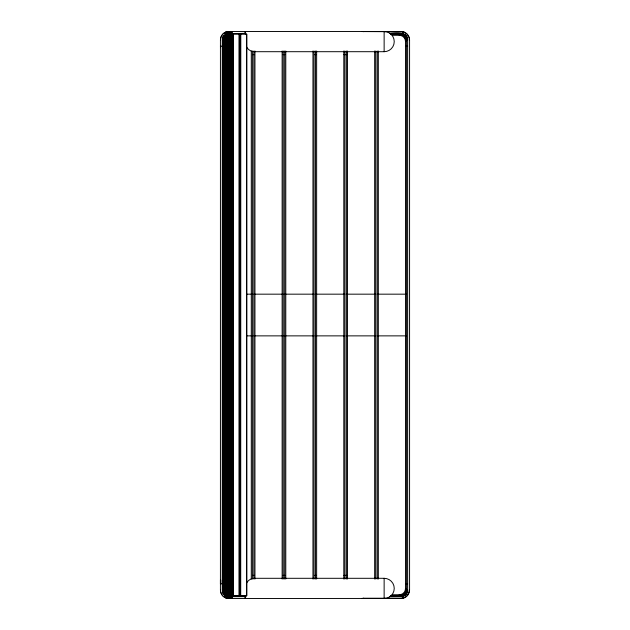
<?xml version="1.0" encoding="UTF-8"?>
<svg xmlns="http://www.w3.org/2000/svg" width="630" height="630" viewBox="0 0 630 630"><rect width="100%" height="100%" fill="white"/><g stroke="black" fill="none" stroke-linecap="round" stroke-linejoin="round"><path stroke-width="0.94" d="M222.264 580.049L222.264 583.813L220.429 583.813L220.429 580.049M400.822 596.665C404.365 596.72 407.744 593.673 407.665 590.05L407.665 39.95C407.736 36.335 404.373 33.272 400.822 33.335M225.075 32.406L225.075 597.594C222.28 596.201 220.429 593.184 220.429 590.05L220.437 39.95C220.343 35.43 224.367 31.413 228.879 31.5L401.105 31.5C405.649 31.413 409.594 35.438 409.571 39.95L409.571 590.05L408.185 594.429M225.044 597.579L228.879 598.5L401.861 598.437L405.555 597.09L408.059 594.61M220.437 39.95C220.02 36.186 224.493 31.106 227.595 32.059L227.556 31.602M220.437 583.813L220.563 582.341M407.72 590.05C407.775 593.586 404.641 596.728 401.105 596.665M409.555 590.05C409.634 594.57 405.626 598.579 401.105 598.5M406.704 593.421L403.822 593.421M226.855 31.776C227.343 35.162 221.24 35.658 222.264 39.95L222.264 590.05C222.201 593.586 225.343 596.728 228.879 596.665L246.023 596.665M223.114 36.737L223.075 593.2M222.414 578.379L223.453 577.34M405.153 595.145L400.341 595.145M403.113 596.271L390.616 596.271M361.399 598.5L363.502 598.24M226.832 33.658L246.023 33.335M362.549 598.5L364.014 598.374M227.839 33.414L228.052 31.563M400.822 598.5L401.861 598.437M361.399 31.5L401.861 31.563C406.019 32.012 409.461 35.776 409.555 39.95M362.447 31.563L402.885 31.752M402.727 32.398L404.649 32.398M389.356 33.335C395.018 33.13 407.327 30.909 407.72 39.95M390.214 33.398L401.759 33.398M390.159 33.587L402.664 33.587M390.616 33.729L403.137 33.736M390.513 34.091L403.972 34.091M225.619 34.217L246.842 34.217L246.842 595.704L225.493 595.704M390.537 34.193L399.262 34.193A7.347 7.347 0 0 1 406.602 41.533L406.602 588.507A7.347 7.347 0 0 1 399.262 595.846L399.262 594.744A6.245 6.245 0 0 0 405.507 588.507L406.602 588.507M399.963 34.571L404.767 34.571M400.341 34.855L405.153 34.855M392.285 35.296L399.262 35.296A6.245 6.245 0 0 1 405.507 41.533L406.602 41.533M401.995 35.477L405.838 35.477M403.554 36.186L406.437 36.186M403.822 36.579L406.744 36.642M404.972 36.887L406.893 36.887M404.373 37.682L407.256 37.682M405.515 38.233L407.437 38.233M405.641 38.8L407.563 38.8M405.72 39.367L407.641 39.367M405.744 39.95L407.665 39.95M223.327 41.533L223.004 41.533A7.347 7.347 0 0 1 223.114 40.257M222.264 46.187L220.429 46.187L220.563 47.66M405.72 46.187L407.665 46.187M384.135 51.699L384.135 31.5A10.096 10.096 0 0 1 394.238 41.596A10.096 10.096 0 0 1 384.135 51.699L254.583 51.699A9.182 9.182 0 0 1 246.424 46.73M252.472 54.637L254.433 54.637M282.941 54.637L284.902 54.637M314.394 54.637L316.355 54.637M343.878 54.637L346.823 54.637M246.432 294.171L252.386 294.171M253.851 294.171L283.232 294.171M284.689 294.171L314.063 294.171M315.536 294.171L344.909 294.171M346.382 294.171L375.756 294.171M377.228 294.171L406.602 294.171M246.432 335.869L252.386 335.869M253.851 335.869L283.232 335.869M284.689 335.869L314.063 335.869M315.536 335.869L344.909 335.869M346.382 335.869L375.756 335.869M377.228 335.869L406.602 335.869M252.472 575.363L254.433 575.363M282.941 575.363L284.902 575.363M314.394 575.363L316.355 575.363M343.878 575.363L346.823 575.363M384.135 578.301L384.135 598.5A10.096 10.096 0 0 0 394.238 588.404A10.096 10.096 0 0 0 384.135 578.301L254.583 578.301A9.182 9.182 0 0 0 246.424 583.27M405.72 583.813L407.665 583.813M223.327 588.507L223.004 588.507A7.347 7.347 0 0 0 223.114 589.782M405.744 590.05L407.665 590.05M405.72 590.633L407.641 590.633M405.641 591.2L407.563 591.2M405.515 591.767L407.437 591.767M405.334 592.318L407.256 592.318M404.972 593.113L406.893 593.113M403.554 593.814L406.437 593.814M401.995 594.523L405.838 594.523M392.285 594.744L399.262 594.744M399.963 595.429L404.767 595.429M229.076 595.736A7.347 7.347 0 0 0 230.352 595.846L246.046 595.846M390.513 595.909L403.972 595.909M390.159 596.413L402.664 596.413M389.356 596.665L401.759 596.602M402.727 597.602L404.649 597.602M363.455 598.248L402.885 598.248M400.822 31.5L401.861 31.563M362.549 31.5L364.014 31.626M226.855 596.342L226.855 598.224L227.438 598.366L228.879 598.5L228.879 596.665M220.437 590.05C220.39 594.09 223.563 597.807 227.556 598.398M222.414 51.621L223.453 52.66M223.634 594.066L223.697 35.863M224.201 594.728L223.532 593.94M405.507 41.533L405.507 588.507M399.262 34.193L399.262 35.296M378.331 51.006L378.331 579.033M377.228 51.006L377.228 579.033M375.756 51.006L375.756 579.033M374.653 51.006L374.653 579.033M347.484 51.006L347.484 579.033M346.382 51.006L346.382 579.033M344.909 51.006L344.909 579.033M343.807 51.006L343.807 579.033M316.638 51.006L316.638 579.033M315.536 51.006L315.536 579.033M314.063 51.006L314.063 579.033M312.96 51.006L312.96 579.033M285.784 51.006L285.784 579.033M284.689 51.006L284.689 579.033M283.232 51.006L283.232 579.033M282.13 51.006L282.13 579.033M254.953 51.006L254.953 579.033M253.851 51.006L253.851 579.033M252.386 51.006L252.386 579.033M251.283 51.006L251.283 579.033M246.566 34.217L246.566 595.704M245.401 31.5L245.401 34.256M245.401 595.744L245.401 598.5M245.338 31.5L245.338 33.335M245.338 596.665L245.338 598.5M245.149 31.5L245.149 33.335M245.149 596.665L245.149 598.5M240.77 34.217L240.684 595.704M240.558 34.217L240.558 595.704M240.392 34.217L240.392 595.704M240.195 34.217L240.195 595.704M239.975 34.217L239.975 595.704M239.731 34.217L239.731 595.704M239.479 34.217L239.479 595.704M239.298 34.217L239.227 595.704L239.164 34.217M233.446 34.217L233.446 595.704M232.982 34.217L232.982 595.704M232.32 34.217L232.32 595.704M232.171 31.5L232.171 33.335M232.171 596.665L232.171 598.5M231.769 31.5L231.769 33.335M231.769 596.665L231.769 598.5M231.478 34.217L231.478 595.704M231.186 31.5L231.186 33.335M231.186 596.665L231.186 598.5M230.438 31.5L230.438 33.335M230.478 34.217L230.478 595.704M230.438 596.665L230.438 598.5M230.352 34.272L230.352 34.193A7.347 7.347 0 0 0 229.076 34.303M229.69 34.217L229.69 595.704M229.548 31.5L229.548 33.335M229.548 596.665L229.548 598.5M228.879 33.335L228.879 31.5L227.414 31.626L227.438 33.516M228.832 34.217L228.832 595.704M228.54 31.524L228.54 33.366M228.54 596.634L228.54 598.476M228.076 34.217L228.076 595.704M228.052 596.602L228.052 598.437M227.438 596.484L227.438 598.366M227.359 34.217L227.359 595.704M227.123 34.217L227.123 595.704M226.43 34.217L226.43 595.704M226.264 33.894L226.264 31.917L225.666 32.162L225.666 34.185M226.264 596.106L226.264 598.083M225.879 34.217L225.879 595.704M225.666 595.815L225.666 597.838M224.351 35.146L224.351 594.854M224.13 35.359L224.13 594.641M223.91 35.619L223.91 594.381M223.508 36.091L223.508 593.909M223.343 593.625L223.343 36.375L223.193 593.389M222.941 37.06L222.941 592.94"/></g></svg>
